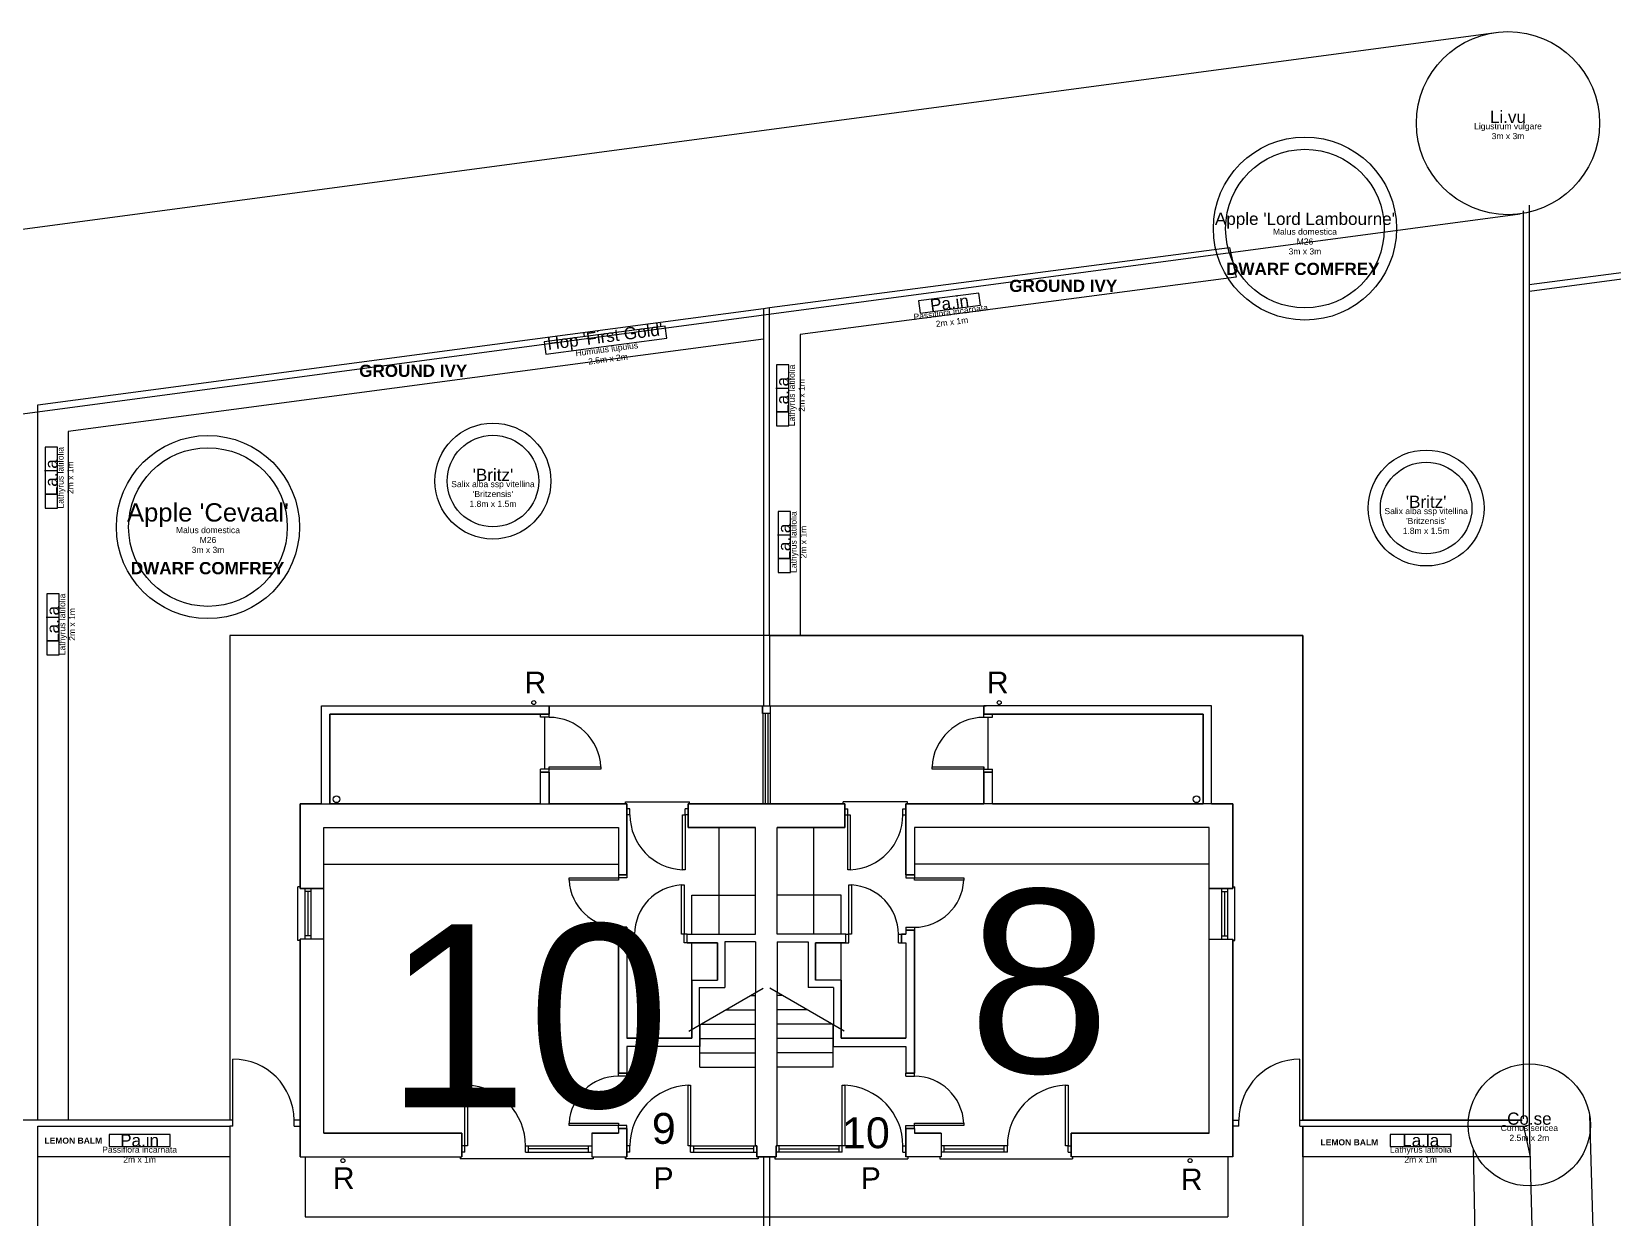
# Model space of a CAD drawing. Header units: metres. Extents: x -1 to 177, y -18 to 89.
# Drawn here: x 68.74 to 94.64, y 62.7 to 82.13 of the extents above; entities that cross this region are included whole.
import ezdxf

# ---------------------------------------------------------------- set-up
doc = ezdxf.new("R2010")
doc.units = ezdxf.units.M
doc.header["$LTSCALE"] = 1016
for name, color, linetype, lineweight, true_color in [('Areas', 30, 'Continuous', 25, 0xff7f00), ('Beds', 32, 'Continuous', 25, 0xb65b03), ('Plant - Climber', 3, 'Continuous', 25, 0x00ff00), ('Plant - Shrub', 96, 'Continuous', 25, 0x008000), ('Plant - Tree', 96, 'Continuous', 25, 0x008000), ('Plant label', 30, 'Continuous', 25, 0xff7f00), ('x_Ground cover', 253, 'Continuous', 25, 0xa0a0a4)]:
    doc.layers.add(name, color=color, linetype=linetype, lineweight=lineweight, true_color=true_color)
doc.layers.add('Plant - Perennial', color=96, linetype='Continuous', true_color=0x008000)
doc.styles.add('textstyle13', font='')
doc.styles.add('textstyle14', font='')
doc.styles.add('textstyle142', font='')
doc.styles.add('textstyle143', font='')
doc.styles.add('textstyle15', font='')
doc.styles.add('textstyle155', font='')
doc.styles.add('textstyle156', font='')
doc.styles.add('textstyle16', font='')
doc.styles.add('textstyle167', font='')
doc.styles.add('textstyle168', font='')
doc.styles.add('textstyle169', font='')
doc.styles.add('textstyle170', font='')
doc.styles.add('textstyle171', font='')
doc.styles.add('textstyle172', font='')
doc.styles.add('textstyle19', font='')
doc.styles.add('textstyle195', font='')
doc.styles.add('textstyle196', font='')
doc.styles.add('textstyle20', font='')
doc.styles.add('textstyle233', font='')
doc.styles.add('textstyle234', font='')
doc.styles.add('textstyle265', font='')
doc.styles.add('textstyle267', font='')
doc.styles.add('textstyle275', font='')
doc.styles.add('textstyle276', font='')
doc.styles.add('textstyle280', font='')
doc.styles.add('textstyle281', font='')
doc.styles.add('textstyle67', font='')
doc.styles.add('textstyle68', font='')
doc.styles.add('textstyle69', font='')
doc.styles.add('textstyle70', font='')
doc.styles.add('textstyle87', font='')
doc.styles.add('textstyle88', font='')
doc.styles.get('textstyle13').set_extended_font_data('Arial')
doc.styles.get('textstyle14').set_extended_font_data('Arial')
doc.styles.get('textstyle142').set_extended_font_data('Arial')
doc.styles.get('textstyle143').set_extended_font_data('Arial')
doc.styles.get('textstyle15').set_extended_font_data('Arial')
doc.styles.get('textstyle155').set_extended_font_data('Arial')
doc.styles.get('textstyle156').set_extended_font_data('Arial')
doc.styles.get('textstyle16').set_extended_font_data('Arial')
doc.styles.get('textstyle167').set_extended_font_data('Arial')
doc.styles.get('textstyle168').set_extended_font_data('Arial')
doc.styles.get('textstyle169').set_extended_font_data('Arial')
doc.styles.get('textstyle170').set_extended_font_data('Arial')
doc.styles.get('textstyle171').set_extended_font_data('Arial')
doc.styles.get('textstyle172').set_extended_font_data('Arial')
doc.styles.get('textstyle19').set_extended_font_data('Arial')
doc.styles.get('textstyle195').set_extended_font_data('Arial')
doc.styles.get('textstyle196').set_extended_font_data('Arial')
doc.styles.get('textstyle20').set_extended_font_data('Arial')
doc.styles.get('textstyle233').set_extended_font_data('Arial')
doc.styles.get('textstyle234').set_extended_font_data('Arial')
doc.styles.get('textstyle265').set_extended_font_data('Arial', bold=True)
doc.styles.get('textstyle267').set_extended_font_data('Arial', bold=True)
doc.styles.get('textstyle275').set_extended_font_data('Arial', bold=True)
doc.styles.get('textstyle276').set_extended_font_data('Arial', bold=True)
doc.styles.get('textstyle280').set_extended_font_data('Arial', bold=True)
doc.styles.get('textstyle281').set_extended_font_data('Arial', bold=True)
doc.styles.get('textstyle67').set_extended_font_data('Arial')
doc.styles.get('textstyle68').set_extended_font_data('Arial')
doc.styles.get('textstyle69').set_extended_font_data('Arial')
doc.styles.get('textstyle70').set_extended_font_data('Arial')
doc.styles.get('textstyle87').set_extended_font_data('Arial')
doc.styles.get('textstyle88').set_extended_font_data('Arial')

# ---------------------------------------------------------------- blocks, each defined once
blk = doc.blocks.new("Shrub - Salix 'Britzensis'")
at = {"layer": 'Plant - Shrub'}
blk.add_circle((0, 0), 0.75, dxfattribs=at)
at = {"layer": 'Plant - Shrub', "insert": (0, 0), "char_height": 0.2, "attachment_point": 8, "line_spacing_factor": 0.971628, "style": 'textstyle88'}
blk.add_mtext("\\c32767;'Britz'", dxfattribs=at)
at = {"layer": 'Plant label', "insert": (0, 0), "char_height": 0.1, "attachment_point": 2, "line_spacing_factor": 0.971628, "style": 'textstyle87'}
blk.add_mtext("\\c32767;Salix alba ssp vitellina \\P'Britzensis'\\P1.8m x 1.5m", dxfattribs=at)
blk = doc.blocks.new('Climber - Lathyrus latifolia')
at = {"layer": 'Plant - Climber', "flags": 128}
blk.add_lwpolyline([(-0.5, 0), (0.5, 0), (0.5, 0.2), (-0.5, 0.2)], close=True, dxfattribs=at)
at = {"layer": 'Plant - Climber', "insert": (0, 0), "char_height": 0.2, "attachment_point": 8, "line_spacing_factor": 0.971628, "style": 'textstyle16'}
blk.add_mtext('\\c32767;La.la', dxfattribs=at)
at = {"layer": 'Plant label', "insert": (0, 0), "char_height": 0.1, "attachment_point": 2, "line_spacing_factor": 0.971628, "style": 'textstyle15'}
blk.add_mtext('\\c32767;Lathyrus latifolia\\P2m x 1m', dxfattribs=at)
blk = doc.blocks.new('Climber - Passiflora incarnata')
at = {"layer": 'Plant - Climber', "flags": 128}
blk.add_lwpolyline([(-0.5, 0), (0.5, 0), (0.5, 0.2), (-0.5, 0.2)], close=True, dxfattribs=at)
at = {"layer": 'Plant - Climber', "insert": (0, 0), "char_height": 0.2, "attachment_point": 8, "line_spacing_factor": 0.971628, "style": 'textstyle20'}
blk.add_mtext('\\c32767;Pa.in', dxfattribs=at)
at = {"layer": 'Plant label', "insert": (0, 0), "char_height": 0.1, "attachment_point": 2, "line_spacing_factor": 0.971628, "style": 'textstyle19'}
blk.add_mtext('\\c32767;Passiflora incarnata\\P2m x 1m', dxfattribs=at)
blk = doc.blocks.new('Climber - Humulus lupulus')
at = {"layer": 'Plant - Climber', "flags": 128}
blk.add_lwpolyline([(-1, 0), (1, 0), (1, 0.2), (-1, 0.2)], close=True, dxfattribs=at)
at = {"layer": 'Plant - Climber', "insert": (0, 0), "char_height": 0.2, "attachment_point": 8, "line_spacing_factor": 0.971628, "style": 'textstyle14'}
blk.add_mtext("\\c32767;Hop 'First Gold'", dxfattribs=at)
at = {"layer": 'Plant label', "insert": (0, 0), "char_height": 0.1, "attachment_point": 2, "line_spacing_factor": 0.971628, "style": 'textstyle13'}
blk.add_mtext('\\c32767;Humulus lupulus\\P2.5m x 2m', dxfattribs=at)
blk = doc.blocks.new('Shrub - Cornus sericea')
at = {"layer": 'Plant - Shrub'}
blk.add_circle((0, 0), 1, dxfattribs=at)
at = {"layer": 'Plant - Shrub', "insert": (0, 0), "char_height": 0.2, "attachment_point": 8, "line_spacing_factor": 0.971628, "style": 'textstyle68'}
blk.add_mtext('\\c32767;Co.se', dxfattribs=at)
at = {"layer": 'Plant label', "insert": (0, 0), "char_height": 0.1, "attachment_point": 2, "line_spacing_factor": 0.971628, "style": 'textstyle67'}
blk.add_mtext('\\c32767;Cornus sericea\\P2.5m x 2m', dxfattribs=at)
blk = doc.blocks.new('Shrub - Ligustrum vulgare')
at = {"layer": 'Plant - Shrub'}
blk.add_circle((0, 0), 1.5, dxfattribs=at)
at = {"layer": 'Plant - Shrub', "insert": (0, 0), "char_height": 0.2, "attachment_point": 8, "line_spacing_factor": 0.971628, "style": 'textstyle70'}
blk.add_mtext('\\c32767;Li.vu', dxfattribs=at)
at = {"layer": 'Plant label', "insert": (0, 0), "char_height": 0.1, "attachment_point": 2, "line_spacing_factor": 0.971628, "style": 'textstyle69'}
blk.add_mtext('\\c32767;Ligustrum vulgare\\P3m x 3m', dxfattribs=at)

msp = doc.modelspace()

# ---------------------------------------------------------------- linework, layer by layer
at = {"layer": 'Areas'}
for p, q in [((93.274, 77.983), (113.091, 80.604)), ((93.28, 77.876), (111.98, 80.356)), ((93.277, 64.212), (93.277, 79.283)), ((93.177, 79.191), (93.177, 64.314)), ((80.727, 77.591), (80.827, 77.605)), ((80.727, 77.591), (80.727, 71.081)), ((71.986, 72.231), (71.986, 64.29)), ((80.727, 72.231), (71.986, 72.231)), ((89.568, 72.231), (71.986, 72.231)), ((71.986, 72.231), (71.986, 64.29)), ((80.827, 72.231), (80.827, 71.081)), ((80.827, 72.231), (89.568, 72.231)), ((89.568, 72.231), (89.568, 64.29)), ((89.568, 64.29), (89.568, 72.231)), ((73.485, 71.081), (77.215, 71.081)), ((73.485, 69.472), (73.485, 71.081)), ((73.485, 71.081), (77.215, 71.081)), ((73.485, 69.472), (73.485, 71.081)), ((77.215, 70.956), (77.215, 71.081)), ((77.215, 70.956), (77.215, 71.081)), ((77.215, 71.081), (84.377, 71.081)), ((77.215, 70.941), (77.215, 71.081)), ((77.215, 70.956), (77.215, 71.081)), ((77.215, 70.956), (77.215, 71.081)), ((77.215, 71.081), (84.377, 71.081)), ((77.215, 70.941), (77.215, 71.081)), ((80.714, 71.081), (80.839, 71.081)), ((80.714, 70.956), (80.714, 71.081)), ((80.839, 71.081), (80.839, 70.956)), ((88.07, 71.081), (84.34, 71.081)), ((84.34, 70.956), (84.34, 71.081)), ((84.34, 70.956), (84.34, 71.081)), ((84.34, 70.941), (84.34, 71.081)), ((88.07, 71.081), (84.34, 71.081)), ((84.34, 70.956), (84.34, 71.081)), ((84.34, 70.956), (84.34, 71.081)), ((84.34, 70.941), (84.34, 71.081)), ((88.07, 69.472), (88.07, 71.081)), ((88.07, 69.472), (88.07, 71.081)), ((73.625, 70.941), (77.215, 70.941)), ((73.625, 69.472), (73.625, 70.941)), ((73.625, 70.941), (77.215, 70.941)), ((73.625, 69.472), (73.625, 70.941)), ((77.215, 70.941), (77.075, 70.941)), ((77.075, 70.891), (77.075, 70.941)), ((77.215, 70.941), (77.075, 70.941)), ((77.075, 70.891), (77.075, 70.941)), ((77.215, 70.891), (77.075, 70.891)), ((77.215, 70.891), (77.075, 70.891)), ((77.145, 70.04), (77.145, 70.891)), ((77.145, 70.04), (77.145, 70.891)), ((77.215, 70.891), (77.215, 70.941)), ((77.215, 70.891), (77.215, 70.941)), ((80.839, 70.956), (80.714, 70.956)), ((80.715, 70.956), (80.715, 69.472)), ((80.715, 70.956), (80.715, 69.472)), ((80.755, 70.956), (80.755, 69.472)), ((80.755, 70.956), (80.755, 69.472)), ((80.8, 70.956), (80.8, 69.472)), ((80.8, 70.956), (80.8, 69.472)), ((80.84, 70.956), (80.84, 69.472)), ((80.84, 70.956), (80.84, 69.472)), ((84.34, 70.891), (84.34, 70.941)), ((84.34, 70.941), (84.48, 70.941)), ((87.93, 70.941), (84.34, 70.941)), ((84.34, 70.891), (84.34, 70.941)), ((84.34, 70.941), (84.48, 70.941)), ((87.93, 70.941), (84.34, 70.941)), ((84.34, 70.891), (84.48, 70.891)), ((84.34, 70.891), (84.48, 70.891)), ((84.41, 70.04), (84.41, 70.891)), ((84.41, 70.04), (84.41, 70.891)), ((84.48, 70.891), (84.48, 70.941)), ((84.48, 70.891), (84.48, 70.941)), ((87.93, 69.472), (87.93, 70.941)), ((87.93, 69.472), (87.93, 70.941)), ((77.215, 70.04), (77.075, 70.04)), ((77.075, 69.472), (77.075, 70.04)), ((77.215, 70.04), (77.075, 70.04)), ((77.075, 69.472), (77.075, 70.04)), ((77.215, 69.99), (77.075, 69.99)), ((77.215, 69.99), (77.075, 69.99)), ((77.215, 69.472), (77.215, 70.08)), ((77.215, 69.472), (77.215, 70.08)), ((84.34, 69.472), (84.34, 70.08)), ((84.34, 69.472), (84.34, 70.08)), ((84.34, 70.04), (84.48, 70.04)), ((84.34, 70.04), (84.48, 70.04)), ((84.34, 69.99), (84.48, 69.99)), ((84.34, 69.99), (84.48, 69.99)), ((84.48, 69.472), (84.48, 70.04)), ((84.48, 69.472), (84.48, 70.04)), ((73.136, 69.472), (78.491, 69.472)), ((73.136, 68.088), (73.136, 69.472)), ((73.136, 69.472), (78.491, 69.472)), ((73.136, 68.088), (73.136, 69.472)), ((77.075, 69.472), (73.625, 69.472)), ((77.075, 69.472), (73.625, 69.472)), ((78.466, 69.507), (79.518, 69.507)), ((78.466, 69.472), (78.466, 69.507)), ((78.466, 69.507), (79.518, 69.507)), ((78.466, 69.472), (78.466, 69.507)), ((78.491, 69.472), (78.491, 68.311)), ((78.491, 69.472), (78.491, 68.311)), ((82.061, 69.472), (79.493, 69.472)), ((79.493, 69.472), (79.493, 69.085)), ((79.493, 69.472), (82.061, 69.472)), ((82.061, 69.472), (79.493, 69.472)), ((79.493, 69.472), (79.493, 69.085)), ((79.493, 69.472), (82.061, 69.472)), ((79.518, 69.472), (79.518, 69.507)), ((79.518, 69.472), (79.518, 69.507)), ((82.036, 69.472), (82.036, 69.507)), ((83.088, 69.507), (82.036, 69.507)), ((82.036, 69.472), (82.036, 69.507)), ((83.088, 69.507), (82.036, 69.507)), ((82.061, 69.472), (82.061, 69.085)), ((82.061, 69.472), (82.061, 69.085)), ((88.418, 69.472), (83.063, 69.472)), ((83.063, 69.472), (83.063, 68.311)), ((88.418, 69.472), (83.063, 69.472)), ((83.063, 69.472), (83.063, 68.311)), ((83.088, 69.472), (83.088, 69.507)), ((83.088, 69.472), (83.088, 69.507)), ((84.48, 69.472), (87.93, 69.472)), ((84.48, 69.472), (87.93, 69.472)), ((88.418, 68.088), (88.418, 69.472)), ((88.418, 68.088), (88.418, 69.472)), ((78.541, 69.394), (78.491, 69.394)), ((78.541, 69.394), (78.491, 69.394)), ((78.541, 69.294), (78.491, 69.294)), ((78.541, 69.294), (78.491, 69.294)), ((78.541, 69.294), (78.541, 69.394)), ((78.541, 69.294), (78.541, 69.394)), ((79.493, 69.394), (79.443, 69.394)), ((79.443, 69.294), (79.443, 69.394)), ((79.493, 69.394), (79.443, 69.394)), ((79.443, 69.294), (79.443, 69.394)), ((79.493, 69.294), (79.443, 69.294)), ((79.493, 69.294), (79.443, 69.294)), ((82.061, 69.394), (82.111, 69.394)), ((82.061, 69.394), (82.111, 69.394)), ((82.061, 69.294), (82.111, 69.294)), ((82.061, 69.294), (82.111, 69.294)), ((82.111, 69.294), (82.111, 69.394)), ((82.111, 69.294), (82.111, 69.394)), ((83.013, 69.394), (83.063, 69.394)), ((83.013, 69.294), (83.013, 69.394)), ((83.013, 69.394), (83.063, 69.394)), ((83.013, 69.294), (83.013, 69.394)), ((83.013, 69.294), (83.063, 69.294)), ((83.013, 69.294), (83.063, 69.294)), ((73.523, 68.088), (73.523, 69.085)), ((73.523, 69.085), (78.353, 69.085)), ((73.523, 68.088), (73.523, 69.085)), ((73.523, 69.085), (78.353, 69.085)), ((78.353, 69.085), (78.353, 68.311)), ((78.353, 69.085), (78.353, 68.311)), ((79.493, 69.085), (80.6, 69.085)), ((79.493, 69.085), (80.6, 69.085)), ((80, 67.335), (80, 69.085)), ((80, 67.335), (80, 69.085)), ((80.6, 67.335), (80.6, 69.085)), ((80.6, 67.335), (80.6, 69.085)), ((80.954, 67.335), (80.954, 69.085)), ((82.061, 69.085), (80.954, 69.085)), ((80.954, 67.335), (80.954, 69.085)), ((82.061, 69.085), (80.954, 69.085)), ((81.554, 67.335), (81.554, 69.085)), ((81.554, 67.335), (81.554, 69.085)), ((88.031, 69.085), (83.201, 69.085)), ((83.201, 69.085), (83.201, 68.311)), ((88.031, 69.085), (83.201, 69.085)), ((83.201, 69.085), (83.201, 68.311)), ((88.031, 68.088), (88.031, 69.085)), ((88.031, 68.088), (88.031, 69.085)), ((73.523, 68.485), (78.353, 68.485)), ((73.523, 68.485), (78.353, 68.485)), ((88.031, 68.485), (83.201, 68.485)), ((88.031, 68.485), (83.201, 68.485)), ((78.491, 68.311), (78.353, 68.311)), ((78.353, 68.311), (78.353, 68.261)), ((78.491, 68.311), (78.353, 68.311)), ((78.353, 68.311), (78.353, 68.261)), ((78.491, 68.261), (78.353, 68.261)), ((78.491, 68.261), (78.353, 68.261)), ((78.491, 68.311), (78.491, 68.261)), ((78.491, 68.311), (78.491, 68.261)), ((83.063, 68.311), (83.201, 68.311)), ((83.063, 68.311), (83.063, 68.261)), ((83.063, 68.311), (83.201, 68.311)), ((83.063, 68.311), (83.063, 68.261)), ((83.063, 68.261), (83.201, 68.261)), ((83.063, 68.261), (83.201, 68.261)), ((83.201, 68.311), (83.201, 68.261)), ((83.201, 68.311), (83.201, 68.261)), ((73.101, 67.233), (73.101, 68.113)), ((73.136, 68.113), (73.101, 68.113)), ((73.101, 67.233), (73.101, 68.113)), ((73.136, 68.113), (73.101, 68.113)), ((73.523, 68.088), (73.136, 68.088)), ((73.523, 68.088), (73.136, 68.088)), ((73.216, 67.258), (73.216, 68.088)), ((73.216, 67.258), (73.216, 68.088)), ((73.316, 68.038), (73.216, 68.038)), ((73.316, 68.038), (73.216, 68.038)), ((73.266, 67.308), (73.266, 68.038)), ((73.266, 67.308), (73.266, 68.038)), ((73.316, 67.258), (73.316, 68.088)), ((73.316, 67.258), (73.316, 68.088)), ((73.523, 67.258), (73.523, 68.088)), ((73.523, 67.258), (73.523, 68.088)), ((79.553, 67.335), (79.553, 67.977)), ((79.553, 67.335), (79.553, 67.977)), ((79.554, 67.977), (80.6, 67.977)), ((79.554, 67.977), (80.6, 67.977)), ((82, 67.977), (80.954, 67.977)), ((82, 67.977), (80.954, 67.977)), ((82.001, 67.335), (82.001, 67.977)), ((82.001, 67.335), (82.001, 67.977)), ((88.031, 67.258), (88.031, 68.088)), ((88.031, 68.088), (88.418, 68.088)), ((88.031, 67.258), (88.031, 68.088)), ((88.031, 68.088), (88.418, 68.088)), ((88.238, 67.258), (88.238, 68.088)), ((88.238, 67.258), (88.238, 68.088)), ((88.238, 68.038), (88.338, 68.038)), ((88.238, 68.038), (88.338, 68.038)), ((88.288, 67.308), (88.288, 68.038)), ((88.288, 67.308), (88.288, 68.038)), ((88.338, 67.258), (88.338, 68.088)), ((88.338, 67.258), (88.338, 68.088)), ((88.418, 68.113), (88.453, 68.113)), ((88.418, 68.113), (88.453, 68.113)), ((88.453, 67.233), (88.453, 68.113)), ((88.453, 67.233), (88.453, 68.113)), ((78.353, 67.451), (78.353, 67.401)), ((78.491, 67.451), (78.353, 67.451)), ((78.353, 67.451), (78.353, 67.401)), ((78.353, 67.451), (78.353, 67.401)), ((78.491, 67.451), (78.353, 67.451)), ((78.353, 67.451), (78.353, 67.401)), ((78.353, 67.401), (78.491, 67.401)), ((78.353, 67.401), (78.353, 65.061)), ((78.491, 67.401), (78.353, 67.401)), ((78.353, 67.401), (78.491, 67.401)), ((78.353, 67.401), (78.353, 65.061)), ((78.491, 67.401), (78.353, 67.401)), ((78.491, 67.451), (78.491, 67.401)), ((78.491, 67.451), (78.491, 67.401)), ((78.491, 67.401), (78.491, 67.335)), ((78.491, 67.401), (78.491, 67.335)), ((83.063, 67.451), (83.201, 67.451)), ((83.063, 67.451), (83.063, 67.401)), ((83.063, 67.451), (83.201, 67.451)), ((83.063, 67.451), (83.063, 67.401)), ((83.201, 67.401), (83.063, 67.401)), ((83.063, 67.401), (83.063, 67.335)), ((83.063, 67.401), (83.201, 67.401)), ((83.201, 67.401), (83.063, 67.401)), ((83.063, 67.401), (83.063, 67.335)), ((83.063, 67.401), (83.201, 67.401)), ((83.201, 67.451), (83.201, 67.401)), ((83.201, 67.451), (83.201, 67.401)), ((83.201, 67.451), (83.201, 67.401)), ((83.201, 67.451), (83.201, 67.401)), ((83.201, 67.401), (83.201, 65.061)), ((83.201, 67.401), (83.201, 65.061)), ((73.136, 67.233), (73.101, 67.233)), ((73.136, 67.233), (73.101, 67.233)), ((73.136, 63.69), (73.136, 67.258)), ((73.523, 67.258), (73.136, 67.258)), ((73.136, 63.69), (73.136, 67.258)), ((73.523, 67.258), (73.136, 67.258)), ((73.316, 67.308), (73.216, 67.308)), ((73.316, 67.308), (73.216, 67.308)), ((73.523, 64.077), (73.523, 67.258)), ((73.523, 64.077), (73.523, 67.258)), ((78.567, 67.335), (78.491, 67.335)), ((78.567, 67.335), (78.491, 67.335)), ((78.491, 67.197), (78.491, 65.635)), ((78.567, 67.197), (78.491, 67.197)), ((78.491, 67.197), (78.491, 65.635)), ((78.567, 67.197), (78.491, 67.197)), ((78.567, 67.335), (78.567, 67.197)), ((78.567, 67.197), (78.567, 67.335)), ((78.617, 67.335), (78.567, 67.335)), ((78.617, 67.335), (78.567, 67.335)), ((78.567, 67.335), (78.567, 67.197)), ((78.567, 67.197), (78.567, 67.335)), ((78.617, 67.335), (78.567, 67.335)), ((78.617, 67.335), (78.567, 67.335)), ((78.617, 67.197), (78.567, 67.197)), ((78.617, 67.197), (78.567, 67.197)), ((78.617, 67.197), (78.617, 67.335)), ((78.617, 67.197), (78.617, 67.335)), ((79.477, 67.335), (79.427, 67.335)), ((79.427, 67.197), (79.427, 67.335)), ((79.477, 67.335), (79.427, 67.335)), ((79.427, 67.197), (79.427, 67.335)), ((79.477, 67.197), (79.427, 67.197)), ((79.477, 67.197), (79.427, 67.197)), ((79.477, 67.197), (79.477, 67.335)), ((79.477, 67.335), (80.6, 67.335)), ((79.477, 67.197), (79.477, 67.335)), ((79.477, 67.335), (80.6, 67.335)), ((79.477, 67.197), (79.973, 67.197)), ((79.477, 67.197), (79.973, 67.197)), ((79.553, 66.585), (79.553, 67.197)), ((79.553, 66.585), (79.553, 67.197)), ((79.973, 67.197), (79.973, 66.585)), ((79.973, 67.197), (79.973, 66.585)), ((80.6, 67.212), (80.096, 67.212)), ((80.096, 67.212), (80.096, 66.462)), ((80.6, 67.212), (80.096, 67.212)), ((80.096, 67.212), (80.096, 66.462)), ((80.6, 67.212), (80.6, 66.383)), ((80.6, 67.212), (80.6, 66.383)), ((82.078, 67.335), (80.954, 67.335)), ((82.078, 67.335), (80.954, 67.335)), ((80.954, 67.212), (81.458, 67.212)), ((80.954, 67.212), (80.954, 66.383)), ((80.954, 67.212), (81.458, 67.212)), ((80.954, 67.212), (80.954, 66.383)), ((81.458, 67.212), (81.458, 66.462)), ((81.458, 67.212), (81.458, 66.462)), ((82.078, 67.197), (81.581, 67.197)), ((81.581, 67.197), (81.581, 66.585)), ((82.078, 67.197), (81.581, 67.197)), ((81.581, 67.197), (81.581, 66.585)), ((82.001, 66.585), (82.001, 67.197)), ((82.001, 66.585), (82.001, 67.197)), ((82.078, 67.197), (82.078, 67.335)), ((82.078, 67.335), (82.128, 67.335)), ((82.078, 67.197), (82.078, 67.335)), ((82.078, 67.335), (82.128, 67.335)), ((82.078, 67.197), (82.128, 67.197)), ((82.078, 67.197), (82.128, 67.197)), ((82.128, 67.197), (82.128, 67.335)), ((82.128, 67.197), (82.128, 67.335)), ((82.938, 67.335), (82.988, 67.335)), ((82.938, 67.197), (82.938, 67.335)), ((82.938, 67.335), (82.988, 67.335)), ((82.938, 67.335), (82.988, 67.335)), ((82.938, 67.197), (82.938, 67.335)), ((82.938, 67.335), (82.988, 67.335)), ((82.938, 67.197), (82.988, 67.197)), ((82.938, 67.197), (82.988, 67.197)), ((82.988, 67.335), (82.988, 67.197)), ((82.988, 67.197), (82.988, 67.335)), ((82.988, 67.335), (83.063, 67.335)), ((82.988, 67.335), (82.988, 67.197)), ((82.988, 67.197), (82.988, 67.335)), ((82.988, 67.335), (83.063, 67.335)), ((82.988, 67.197), (83.063, 67.197)), ((82.988, 67.197), (83.063, 67.197)), ((83.063, 67.197), (83.063, 65.635)), ((83.063, 67.197), (83.063, 65.635)), ((88.031, 64.077), (88.031, 67.258)), ((88.031, 67.258), (88.418, 67.258)), ((88.031, 64.077), (88.031, 67.258)), ((88.031, 67.258), (88.418, 67.258)), ((88.238, 67.308), (88.338, 67.308)), ((88.238, 67.308), (88.338, 67.308)), ((88.418, 63.69), (88.418, 67.258)), ((88.418, 63.69), (88.418, 67.258)), ((88.418, 67.233), (88.453, 67.233)), ((88.418, 67.233), (88.453, 67.233)), ((79.553, 66.585), (79.553, 65.635)), ((79.553, 66.585), (79.973, 66.585)), ((79.553, 66.585), (79.553, 65.635)), ((79.553, 66.585), (79.973, 66.585)), ((82.001, 66.585), (81.581, 66.585)), ((82.001, 66.585), (81.581, 66.585)), ((82.001, 66.585), (82.001, 65.635)), ((82.001, 66.585), (82.001, 65.635)), ((79.504, 65.75), (80.722, 66.454)), ((79.504, 65.75), (80.722, 66.454)), ((79.676, 66.462), (80.096, 66.462)), ((79.676, 66.462), (79.676, 65.85)), ((79.676, 66.462), (80.096, 66.462)), ((79.676, 66.462), (79.676, 65.85)), ((80.512, 66.332), (80.6, 66.332)), ((80.512, 66.332), (80.6, 66.332)), ((80.6, 63.868), (80.6, 66.383)), ((80.6, 63.868), (80.6, 66.383)), ((82.051, 65.75), (80.833, 66.454)), ((82.051, 65.75), (80.833, 66.454)), ((80.954, 63.868), (80.954, 66.383)), ((80.954, 63.868), (80.954, 66.383)), ((81.043, 66.332), (80.954, 66.332)), ((81.043, 66.332), (80.954, 66.332)), ((81.878, 66.462), (81.458, 66.462)), ((81.878, 66.462), (81.458, 66.462)), ((81.878, 66.462), (81.878, 65.85)), ((81.878, 66.462), (81.878, 65.85)), ((80.105, 66.097), (80.6, 66.097)), ((80.105, 66.097), (80.6, 66.097)), ((81.45, 66.097), (80.954, 66.097)), ((81.45, 66.097), (80.954, 66.097)), ((79.684, 65.497), (79.684, 65.854)), ((79.684, 65.497), (79.684, 65.854)), ((79.698, 65.862), (80.6, 65.862)), ((79.698, 65.862), (80.6, 65.862)), ((81.857, 65.862), (80.954, 65.862)), ((81.857, 65.862), (80.954, 65.862)), ((81.87, 65.497), (81.87, 65.854)), ((81.87, 65.497), (81.87, 65.854)), ((79.553, 65.635), (78.491, 65.635)), ((79.553, 65.635), (78.491, 65.635)), ((79.684, 65.627), (80.6, 65.627)), ((79.684, 65.627), (80.6, 65.627)), ((81.87, 65.627), (80.954, 65.627)), ((81.87, 65.627), (80.954, 65.627)), ((82.001, 65.635), (83.063, 65.635)), ((82.001, 65.635), (83.063, 65.635)), ((72.036, 64.29), (72.036, 65.29)), ((79.684, 65.497), (78.491, 65.497)), ((78.491, 65.497), (78.491, 65.061)), ((79.684, 65.497), (78.491, 65.497)), ((78.491, 65.497), (78.491, 65.061)), ((79.684, 65.157), (79.684, 65.497)), ((79.684, 65.157), (79.684, 65.497)), ((79.684, 65.392), (80.6, 65.392)), ((79.684, 65.392), (80.6, 65.392)), ((81.87, 65.392), (80.954, 65.392)), ((81.87, 65.392), (80.954, 65.392)), ((81.87, 65.497), (83.063, 65.497)), ((81.87, 65.157), (81.87, 65.497)), ((81.87, 65.497), (83.063, 65.497)), ((81.87, 65.157), (81.87, 65.497)), ((83.063, 65.497), (83.063, 65.061)), ((83.063, 65.497), (83.063, 65.061)), ((89.519, 64.29), (89.519, 65.29)), ((78.491, 65.061), (78.353, 65.061)), ((78.353, 65.061), (78.491, 65.061)), ((78.353, 65.011), (78.353, 65.061)), ((78.353, 65.011), (78.353, 65.061)), ((78.491, 65.061), (78.353, 65.061)), ((78.353, 65.061), (78.491, 65.061)), ((78.353, 65.011), (78.353, 65.061)), ((78.353, 65.011), (78.353, 65.061)), ((78.491, 65.011), (78.491, 65.061)), ((78.491, 65.011), (78.491, 65.061)), ((79.684, 65.157), (80.6, 65.157)), ((79.684, 65.157), (80.6, 65.157)), ((81.87, 65.157), (80.954, 65.157)), ((81.87, 65.157), (80.954, 65.157)), ((83.063, 65.061), (83.201, 65.061)), ((83.201, 65.061), (83.063, 65.061)), ((83.063, 65.011), (83.063, 65.061)), ((83.063, 65.061), (83.201, 65.061)), ((83.201, 65.061), (83.063, 65.061)), ((83.063, 65.011), (83.063, 65.061)), ((83.201, 65.011), (83.201, 65.061)), ((83.201, 65.011), (83.201, 65.061)), ((83.201, 65.011), (83.201, 65.061)), ((83.201, 65.011), (83.201, 65.061)), ((78.491, 65.011), (78.353, 65.011)), ((78.491, 65.011), (78.353, 65.011)), ((83.063, 65.011), (83.201, 65.011)), ((83.063, 65.011), (83.201, 65.011)), ((71.986, 64.29), (65.586, 64.29)), ((72.036, 64.29), (68.836, 64.29)), ((72.036, 64.19), (72.036, 64.29)), ((73.136, 64.29), (73.036, 64.29)), ((73.036, 64.19), (73.036, 64.29)), ((88.419, 64.29), (88.519, 64.29)), ((88.519, 64.19), (88.519, 64.29)), ((89.519, 64.29), (93.157, 64.29)), ((89.519, 64.19), (89.519, 64.29)), ((93.157, 64.29), (89.568, 64.29)), ((68.836, 54.28), (68.836, 64.19)), ((72.036, 64.19), (71.986, 64.19)), ((71.986, 64.19), (71.986, 60.94)), ((73.036, 64.19), (73.136, 64.19)), ((73.523, 64.077), (75.786, 64.077)), ((73.523, 64.077), (75.786, 64.077)), ((75.786, 64.077), (75.786, 63.69)), ((75.786, 64.077), (75.786, 63.69)), ((77.913, 64.077), (77.913, 63.69)), ((77.913, 64.077), (78.353, 64.077)), ((77.913, 64.077), (77.913, 63.69)), ((77.913, 64.077), (78.353, 64.077)), ((78.353, 64.151), (78.353, 64.201)), ((78.491, 64.201), (78.353, 64.201)), ((78.353, 64.151), (78.353, 64.201)), ((78.491, 64.201), (78.353, 64.201)), ((78.353, 64.151), (78.491, 64.151)), ((78.353, 64.151), (78.353, 64.077)), ((78.353, 64.151), (78.491, 64.151)), ((78.353, 64.151), (78.353, 64.077)), ((78.491, 64.151), (78.491, 64.201)), ((78.491, 64.151), (78.491, 64.201)), ((78.491, 64.151), (78.491, 63.69)), ((78.491, 64.151), (78.491, 63.69)), ((83.063, 64.201), (83.201, 64.201)), ((83.063, 64.151), (83.063, 64.201)), ((83.063, 64.201), (83.201, 64.201)), ((83.063, 64.151), (83.063, 64.201)), ((83.063, 64.151), (83.063, 63.69)), ((83.201, 64.151), (83.063, 64.151)), ((83.063, 64.151), (83.063, 63.69)), ((83.201, 64.151), (83.063, 64.151)), ((83.201, 64.151), (83.201, 64.201)), ((83.201, 64.151), (83.201, 64.201)), ((83.201, 64.151), (83.201, 64.077)), ((83.201, 64.151), (83.201, 64.077)), ((83.641, 64.077), (83.201, 64.077)), ((83.641, 64.077), (83.201, 64.077)), ((83.641, 64.077), (83.641, 63.69)), ((83.641, 64.077), (83.641, 63.69)), ((88.031, 64.077), (85.768, 64.077)), ((85.768, 64.077), (85.768, 63.69)), ((88.031, 64.077), (85.768, 64.077)), ((85.768, 64.077), (85.768, 63.69)), ((88.519, 64.19), (88.419, 64.19)), ((89.519, 64.19), (89.568, 64.19)), ((89.568, 64.19), (89.568, 60.94)), ((93.179, 64.19), (93.277, 64.212)), ((93.179, 64.19), (93.277, 64.212)), ((93.528, 55.179), (93.277, 64.212)), ((75.836, 63.868), (75.786, 63.868)), ((75.836, 63.868), (75.786, 63.868)), ((75.836, 63.768), (75.786, 63.768)), ((75.836, 63.768), (75.786, 63.768)), ((75.836, 63.768), (75.836, 63.868)), ((75.836, 63.768), (75.836, 63.868)), ((76.83, 63.868), (77.913, 63.868)), ((76.83, 63.768), (76.83, 63.868)), ((76.83, 63.868), (77.913, 63.868)), ((76.83, 63.768), (76.83, 63.868)), ((76.83, 63.768), (77.913, 63.768)), ((76.83, 63.768), (77.913, 63.768)), ((76.88, 63.768), (76.88, 63.868)), ((76.88, 63.768), (76.88, 63.868)), ((77.863, 63.818), (76.88, 63.818)), ((77.863, 63.818), (76.88, 63.818)), ((77.863, 63.768), (77.863, 63.868)), ((77.863, 63.768), (77.863, 63.868)), ((78.541, 63.868), (78.491, 63.868)), ((78.541, 63.868), (78.491, 63.868)), ((78.541, 63.768), (78.491, 63.768)), ((78.541, 63.768), (78.491, 63.768)), ((78.541, 63.768), (78.541, 63.868)), ((78.541, 63.768), (78.541, 63.868)), ((79.535, 63.868), (80.6, 63.868)), ((79.535, 63.768), (79.535, 63.868)), ((79.535, 63.868), (80.6, 63.868)), ((79.535, 63.768), (79.535, 63.868)), ((79.535, 63.768), (80.618, 63.768)), ((79.535, 63.768), (80.618, 63.768)), ((79.585, 63.768), (79.585, 63.868)), ((79.585, 63.768), (79.585, 63.868)), ((80.568, 63.818), (79.585, 63.818)), ((80.568, 63.818), (79.585, 63.818)), ((80.568, 63.768), (80.568, 63.868)), ((80.568, 63.768), (80.568, 63.868)), ((80.6, 63.868), (80.618, 63.868)), ((80.6, 63.868), (80.618, 63.868)), ((80.618, 63.868), (80.618, 63.69)), ((80.618, 63.868), (80.618, 63.69)), ((80.936, 63.868), (80.936, 63.69)), ((80.954, 63.868), (80.936, 63.868)), ((80.936, 63.868), (80.936, 63.69)), ((80.954, 63.868), (80.936, 63.868)), ((82.019, 63.768), (80.936, 63.768)), ((82.019, 63.768), (80.936, 63.768)), ((82.019, 63.868), (80.954, 63.868)), ((82.019, 63.868), (80.954, 63.868)), ((80.986, 63.768), (80.986, 63.868)), ((80.986, 63.768), (80.986, 63.868)), ((80.986, 63.818), (81.969, 63.818)), ((80.986, 63.818), (81.969, 63.818)), ((81.969, 63.768), (81.969, 63.868)), ((81.969, 63.768), (81.969, 63.868)), ((82.019, 63.768), (82.019, 63.868)), ((82.019, 63.768), (82.019, 63.868)), ((83.013, 63.768), (83.013, 63.868)), ((83.013, 63.868), (83.063, 63.868)), ((83.013, 63.768), (83.013, 63.868)), ((83.013, 63.868), (83.063, 63.868)), ((83.013, 63.768), (83.063, 63.768)), ((83.013, 63.768), (83.063, 63.768)), ((84.724, 63.868), (83.641, 63.868)), ((84.724, 63.868), (83.641, 63.868)), ((84.724, 63.768), (83.641, 63.768)), ((84.724, 63.768), (83.641, 63.768)), ((83.691, 63.768), (83.691, 63.868)), ((83.691, 63.768), (83.691, 63.868)), ((83.691, 63.818), (84.674, 63.818)), ((83.691, 63.818), (84.674, 63.818)), ((84.674, 63.768), (84.674, 63.868)), ((84.674, 63.768), (84.674, 63.868)), ((84.724, 63.768), (84.724, 63.868)), ((84.724, 63.768), (84.724, 63.868)), ((85.718, 63.768), (85.718, 63.868)), ((85.718, 63.868), (85.768, 63.868)), ((85.718, 63.768), (85.718, 63.868)), ((85.718, 63.868), (85.768, 63.868)), ((85.718, 63.768), (85.768, 63.768)), ((85.718, 63.768), (85.768, 63.768)), ((68.836, 54.33), (68.836, 63.69)), ((73.136, 63.69), (75.786, 63.69)), ((73.136, 63.69), (75.786, 63.69)), ((73.216, 63.69), (73.216, 62.703)), ((73.216, 63.69), (73.216, 62.703)), ((75.761, 63.69), (75.761, 63.655)), ((75.761, 63.69), (75.761, 63.655)), ((77.938, 63.655), (75.761, 63.655)), ((77.938, 63.655), (75.761, 63.655)), ((77.913, 63.69), (78.491, 63.69)), ((77.913, 63.69), (78.491, 63.69)), ((77.938, 63.69), (77.938, 63.655)), ((77.938, 63.69), (77.938, 63.655)), ((78.462, 63.69), (78.462, 63.655)), ((78.462, 63.69), (78.462, 63.655)), ((80.639, 63.655), (78.462, 63.655)), ((80.639, 63.655), (78.462, 63.655)), ((80.618, 63.69), (80.936, 63.69)), ((80.936, 63.69), (80.618, 63.69)), ((80.618, 63.69), (80.936, 63.69)), ((80.936, 63.69), (80.618, 63.69)), ((80.639, 63.69), (80.639, 63.655)), ((80.639, 63.69), (80.639, 63.655)), ((80.727, 63.69), (80.727, 59.33)), ((80.827, 63.69), (80.827, 59.33)), ((80.916, 63.69), (80.916, 63.655)), ((80.916, 63.69), (80.916, 63.655)), ((80.916, 63.655), (83.093, 63.655)), ((80.916, 63.655), (83.093, 63.655)), ((83.641, 63.69), (83.063, 63.69)), ((83.641, 63.69), (83.063, 63.69)), ((83.093, 63.69), (83.093, 63.655)), ((83.093, 63.69), (83.093, 63.655)), ((83.616, 63.69), (83.616, 63.655)), ((83.616, 63.69), (83.616, 63.655)), ((83.616, 63.655), (85.793, 63.655)), ((83.616, 63.655), (85.793, 63.655)), ((88.418, 63.69), (85.768, 63.69)), ((88.418, 63.69), (85.768, 63.69)), ((85.793, 63.69), (85.793, 63.655)), ((85.793, 63.69), (85.793, 63.655)), ((88.338, 63.69), (88.338, 62.703)), ((88.338, 63.69), (88.338, 62.703)), ((73.216, 62.703), (88.338, 62.703)), ((73.216, 62.703), (88.338, 62.703))]:
    msp.add_line(p, q, dxfattribs=at)
at = {"layer": 'Areas', "flags": 128}
for points in [[(73.485, 69.472), (73.485, 71.081), (77.215, 71.081), (77.215, 70.941), (73.625, 70.941), (73.625, 69.472)], [(73.485, 69.472), (73.485, 71.081), (77.215, 71.081), (77.215, 70.941), (73.625, 70.941), (73.625, 69.472)], [(80.777, 70.956), (80.715, 70.956), (80.715, 71.081), (80.777, 71.081)], [(80.777, 70.956), (80.715, 70.956), (80.715, 71.081), (80.777, 71.081)], [(88.07, 69.472), (88.07, 71.081), (84.34, 71.081), (84.34, 70.941), (87.93, 70.941), (87.93, 69.472)], [(88.07, 69.472), (88.07, 71.081), (84.34, 71.081), (84.34, 70.941), (87.93, 70.941), (87.93, 69.472)], [(77.075, 69.472), (77.075, 69.99), (77.215, 69.99), (77.215, 69.472)], [(77.075, 69.472), (77.075, 69.99), (77.215, 69.99), (77.215, 69.472)], [(84.48, 69.472), (84.48, 69.99), (84.34, 69.99), (84.34, 69.472)], [(84.48, 69.472), (84.48, 69.99), (84.34, 69.99), (84.34, 69.472)], [(73.485, 69.472), (73.136, 69.472), (73.136, 68.088), (73.523, 68.088), (73.523, 69.085), (78.353, 69.085), (78.353, 68.311), (78.491, 68.311), (78.491, 69.472), (77.215, 69.472), (77.215, 69.472)], [(73.485, 69.472), (73.136, 69.472), (73.136, 68.088), (73.523, 68.088), (73.523, 69.085), (78.353, 69.085), (78.353, 68.311), (78.491, 68.311), (78.491, 69.472), (77.215, 69.472), (77.215, 69.472)], [(79.684, 65.854), (79.684, 65.497), (78.491, 65.497), (78.491, 65.061), (78.353, 65.061), (78.353, 67.401), (78.491, 67.401), (78.491, 67.335), (78.567, 67.335), (78.567, 67.197), (78.491, 67.197), (78.491, 65.635), (79.553, 65.635), (79.553, 66.585), (79.973, 66.585), (79.973, 67.197), (79.477, 67.197), (79.477, 67.335), (80.6, 67.335), (80.6, 69.085), (79.493, 69.085), (79.493, 69.472)], [(79.684, 65.854), (79.684, 65.497), (78.491, 65.497), (78.491, 65.061), (78.353, 65.061), (78.353, 67.401), (78.491, 67.401), (78.491, 67.335), (78.567, 67.335), (78.567, 67.197), (78.491, 67.197), (78.491, 65.635), (79.553, 65.635), (79.553, 66.585), (79.973, 66.585), (79.973, 67.197), (79.477, 67.197), (79.477, 67.335), (80.6, 67.335), (80.6, 69.085), (79.493, 69.085), (79.493, 69.472)], [(81.87, 65.854), (81.87, 65.497), (83.063, 65.497), (83.063, 65.061), (83.201, 65.061), (83.201, 67.401), (83.063, 67.401), (83.063, 67.335), (82.988, 67.335), (82.988, 67.197), (83.063, 67.197), (83.063, 65.635), (82.001, 65.635), (82.001, 66.585), (81.581, 66.585), (81.581, 67.197), (82.078, 67.197), (82.078, 67.335), (80.954, 67.335), (80.954, 69.085), (82.061, 69.085), (82.061, 69.472)], [(81.87, 65.854), (81.87, 65.497), (83.063, 65.497), (83.063, 65.061), (83.201, 65.061), (83.201, 67.401), (83.063, 67.401), (83.063, 67.335), (82.988, 67.335), (82.988, 67.197), (83.063, 67.197), (83.063, 65.635), (82.001, 65.635), (82.001, 66.585), (81.581, 66.585), (81.581, 67.197), (82.078, 67.197), (82.078, 67.335), (80.954, 67.335), (80.954, 69.085), (82.061, 69.085), (82.061, 69.472)], [(88.07, 69.472), (88.418, 69.472), (88.418, 68.088), (88.031, 68.088), (88.031, 69.085), (83.201, 69.085), (83.201, 68.311), (83.063, 68.311), (83.063, 69.472), (84.339, 69.472)], [(88.07, 69.472), (88.418, 69.472), (88.418, 68.088), (88.031, 68.088), (88.031, 69.085), (83.201, 69.085), (83.201, 68.311), (83.063, 68.311), (83.063, 69.472), (84.339, 69.472)], [(80.618, 63.69), (80.618, 63.868), (80.6, 63.868), (80.6, 66.383)], [(80.618, 63.69), (80.618, 63.868), (80.6, 63.868), (80.6, 66.383)], [(80.936, 63.69), (80.936, 63.868), (80.954, 63.868), (80.954, 66.383)], [(80.936, 63.69), (80.936, 63.868), (80.954, 63.868), (80.954, 66.383)]]:
    msp.add_lwpolyline(points, dxfattribs=at)
for points in [[(77.215, 70.08), (78.064, 70.08), (78.064, 70.04), (77.215, 70.04)], [(77.215, 70.08), (78.064, 70.08), (78.064, 70.04), (77.215, 70.04)], [(83.491, 70.08), (84.34, 70.08), (84.34, 70.04), (83.491, 70.04)], [(83.491, 70.08), (84.34, 70.08), (84.34, 70.04), (83.491, 70.04)], [(79.403, 69.294), (79.443, 69.294), (79.443, 68.393), (79.403, 68.393)], [(79.403, 69.294), (79.443, 69.294), (79.443, 68.393), (79.403, 68.393)], [(82.111, 69.294), (82.151, 69.294), (82.151, 68.393), (82.111, 68.393)], [(82.111, 69.294), (82.151, 69.294), (82.151, 68.393), (82.111, 68.393)], [(77.544, 68.261), (78.353, 68.261), (78.353, 68.221), (77.544, 68.221)], [(77.544, 68.261), (78.353, 68.261), (78.353, 68.221), (77.544, 68.221)], [(77.544, 68.261), (78.353, 68.261), (78.353, 68.221), (77.544, 68.221)], [(77.544, 68.261), (78.353, 68.261), (78.353, 68.221), (77.544, 68.221)], [(79.387, 68.144), (79.427, 68.144), (79.427, 67.335), (79.387, 67.335)], [(79.387, 68.144), (79.427, 68.144), (79.427, 67.335), (79.387, 67.335)], [(79.387, 68.144), (79.427, 68.144), (79.427, 67.335), (79.387, 67.335)], [(79.387, 68.144), (79.427, 68.144), (79.427, 67.335), (79.387, 67.335)], [(82.128, 68.144), (82.168, 68.144), (82.168, 67.335), (82.128, 67.335)], [(82.128, 68.144), (82.168, 68.144), (82.168, 67.335), (82.128, 67.335)], [(82.128, 68.144), (82.168, 68.144), (82.168, 67.335), (82.128, 67.335)], [(82.128, 68.144), (82.168, 68.144), (82.168, 67.335), (82.128, 67.335)], [(83.201, 68.261), (84.01, 68.261), (84.01, 68.221), (83.201, 68.221)], [(83.201, 68.261), (84.01, 68.261), (84.01, 68.221), (83.201, 68.221)], [(83.201, 68.261), (84.01, 68.261), (84.01, 68.221), (83.201, 68.221)], [(83.201, 68.261), (84.01, 68.261), (84.01, 68.221), (83.201, 68.221)], [(73.523, 67.258), (73.136, 67.258), (73.136, 63.69), (75.786, 63.69), (75.786, 64.077), (73.523, 64.077)], [(73.523, 67.258), (73.136, 67.258), (73.136, 63.69), (75.786, 63.69), (75.786, 64.077), (73.523, 64.077)], [(88.031, 67.258), (88.418, 67.258), (88.418, 63.69), (85.768, 63.69), (85.768, 64.077), (88.031, 64.077)], [(88.031, 67.258), (88.418, 67.258), (88.418, 63.69), (85.768, 63.69), (85.768, 64.077), (88.031, 64.077)], [(75.836, 64.861), (75.876, 64.861), (75.876, 63.868), (75.836, 63.868)], [(75.836, 64.861), (75.876, 64.861), (75.876, 63.868), (75.836, 63.868)], [(79.495, 64.861), (79.535, 64.861), (79.535, 63.868), (79.495, 63.868)], [(79.495, 64.861), (79.535, 64.861), (79.535, 63.868), (79.495, 63.868)], [(82.019, 64.861), (82.059, 64.861), (82.059, 63.868), (82.019, 63.868)], [(82.019, 64.861), (82.059, 64.861), (82.059, 63.868), (82.019, 63.868)], [(85.678, 64.861), (85.718, 64.861), (85.718, 63.868), (85.678, 63.868)], [(85.678, 64.861), (85.718, 64.861), (85.718, 63.868), (85.678, 63.868)], [(77.544, 64.241), (78.353, 64.241), (78.353, 64.201), (77.544, 64.201)], [(77.544, 64.241), (78.353, 64.241), (78.353, 64.201), (77.544, 64.201)], [(77.544, 64.241), (78.353, 64.241), (78.353, 64.201), (77.544, 64.201)], [(77.544, 64.241), (78.353, 64.241), (78.353, 64.201), (77.544, 64.201)], [(83.201, 64.241), (84.01, 64.241), (84.01, 64.201), (83.201, 64.201)], [(83.201, 64.241), (84.01, 64.241), (84.01, 64.201), (83.201, 64.201)], [(83.201, 64.241), (84.01, 64.241), (84.01, 64.201), (83.201, 64.201)], [(83.201, 64.241), (84.01, 64.241), (84.01, 64.201), (83.201, 64.201)], [(78.491, 63.69), (78.491, 64.151), (78.353, 64.151), (78.353, 64.077), (77.913, 64.077), (77.913, 63.69)], [(78.491, 63.69), (78.491, 64.151), (78.353, 64.151), (78.353, 64.077), (77.913, 64.077), (77.913, 63.69)], [(83.063, 63.69), (83.063, 64.151), (83.201, 64.151), (83.201, 64.077), (83.641, 64.077), (83.641, 63.69)], [(83.063, 63.69), (83.063, 64.151), (83.201, 64.151), (83.201, 64.077), (83.641, 64.077), (83.641, 63.69)]]:
    msp.add_lwpolyline(points, close=True, dxfattribs=at)
at = {"layer": 'Areas'}
for centre, radius in [((76.965, 71.133), 0.0325), ((76.965, 71.133), 0.0325), ((84.59, 71.133), 0.0325), ((84.59, 71.133), 0.0325), ((73.732, 69.548), 0.055), ((73.732, 69.548), 0.055), ((87.823, 69.548), 0.055), ((87.823, 69.548), 0.055), ((73.836, 63.627), 0.0325), ((73.836, 63.627), 0.0325), ((87.718, 63.627), 0.0325), ((87.718, 63.627), 0.0325)]:
    msp.add_circle(centre, radius, dxfattribs=at)
for centre, radius, start, end in [((77.215, 70.04), 0.85, 2.6977, 90), ((77.215, 70.04), 0.85, 2.6977, 90), ((84.34, 70.04), 0.85, 90, 177.3023), ((84.34, 70.04), 0.85, 90, 177.3023), ((79.443, 69.294), 0.902, 180, 267.4583), ((79.443, 69.294), 0.902, 180, 267.4583), ((82.111, 69.294), 0.902, 272.5417, 0), ((82.111, 69.294), 0.902, 272.5417, 0), ((78.353, 68.261), 0.81, 182.8306, 270), ((78.353, 68.261), 0.81, 182.8306, 270), ((78.353, 68.261), 0.81, 182.8306, 270), ((78.353, 68.261), 0.81, 182.8306, 270), ((79.427, 67.335), 0.81, 92.8306, 180), ((79.427, 67.335), 0.81, 92.8306, 180), ((79.427, 67.335), 0.81, 92.8306, 180), ((79.427, 67.335), 0.81, 92.8306, 180), ((82.128, 67.335), 0.81, 0, 87.1694), ((82.128, 67.335), 0.81, 0, 87.1694), ((82.128, 67.335), 0.81, 0, 87.1694), ((82.128, 67.335), 0.81, 0, 87.1694), ((83.201, 68.261), 0.81, 270, 357.1694), ((83.201, 68.261), 0.81, 270, 357.1694), ((83.201, 68.261), 0.81, 270, 357.1694), ((83.201, 68.261), 0.81, 270, 357.1694), ((72.036, 64.29), 1, 0, 90), ((89.519, 64.29), 1, 90, 180), ((75.836, 63.868), 0.994, 0, 87.6937), ((75.836, 63.868), 0.994, 0, 87.6937), ((78.353, 64.201), 0.81, 90, 177.1694), ((78.353, 64.201), 0.81, 90, 177.1694), ((78.353, 64.201), 0.81, 90, 177.1694), ((78.353, 64.201), 0.81, 90, 177.1694), ((79.535, 63.868), 0.994, 92.3063, 180), ((79.535, 63.868), 0.994, 92.3063, 180), ((82.019, 63.868), 0.994, 0, 87.6937), ((82.019, 63.868), 0.994, 0, 87.6937), ((83.201, 64.201), 0.81, 2.8306, 90), ((83.201, 64.201), 0.81, 2.8306, 90), ((83.201, 64.201), 0.81, 2.8306, 90), ((83.201, 64.201), 0.81, 2.8306, 90), ((85.718, 63.868), 0.994, 92.3063, 180), ((85.718, 63.868), 0.994, 92.3063, 180)]:
    msp.add_arc(centre, radius, start, end, dxfattribs=at)
at = {"layer": 'Beds'}
msp.add_line((90.1, 63.7), (90.1, 63.69), dxfattribs=at)
at = {"layer": 'Beds', "flags": 128}
for points in [[(88.366, 78.588), (88.474, 78.102), (81.327, 77.167), (81.327, 72.231), (80.827, 72.231), (80.827, 77.605)], [(80.727, 77.591), (80.727, 77.087), (69.336, 75.575), (69.336, 64.29), (68.836, 64.29), (68.836, 76.013)], [(68.836, 64.19), (71.986, 64.19), (71.986, 63.69), (68.836, 63.69)], [(93.179, 64.19), (93.29, 63.69), (89.568, 63.69), (89.568, 64.19)]]:
    msp.add_lwpolyline(points, close=True, dxfattribs=at)
at = {"layer": 'Beds'}
for centre, radius in [((89.6, 78.9), 1.3), ((76.295, 74.763), 0.95), ((71.626, 74.009), 1.3), ((91.586, 74.321), 0.95)]:
    msp.add_circle(centre, radius, dxfattribs=at)
at = {"layer": 'Plant - Shrub'}
for p, q in [((45.663, 75.829), (92.728, 82.115)), ((46.06, 72.855), (93.125, 79.141)), ((94.263, 64.376), (94.528, 55.179)), ((92.356, 63.822), (92.528, 55.179))]:
    msp.add_line(p, q, dxfattribs=at)
at = {"layer": 'Plant - Tree'}
for centre in [(89.6, 78.9), (71.626, 74.009)]:
    msp.add_circle(centre, 1.5, dxfattribs=at)

# ---------------------------------------------------------------- block references
at = {"layer": 'Plant - Climber'}
for name, p, rotation in [('Climber - Passiflora incarnata', (83.789, 77.58), 7.442707000000001), ('Climber - Humulus lupulus', (78.153, 76.973), 7.442707000000001), ('Climber - Lathyrus latifolia', (81.142, 76.166), 90), ('Climber - Lathyrus latifolia', (69.16, 74.817), 90), ('Climber - Lathyrus latifolia', (81.171, 73.762), 90), ('Climber - Lathyrus latifolia', (69.188, 72.413), 90)]:
    msp.add_blockref(name, p, dxfattribs=dict(at, rotation=rotation))
for name, p in [('Climber - Passiflora incarnata', (70.506, 63.857)), ('Climber - Lathyrus latifolia', (91.497, 63.857))]:
    msp.add_blockref(name, p, dxfattribs=at)
at = {"layer": 'Plant - Shrub'}
for name, p in [('Shrub - Ligustrum vulgare', (92.927, 80.628)), ("Shrub - Salix 'Britzensis'", (76.295, 74.763)), ("Shrub - Salix 'Britzensis'", (91.586, 74.321)), ('Shrub - Cornus sericea', (93.277, 64.212))]:
    msp.add_blockref(name, p, dxfattribs=at)

# ---------------------------------------------------------------- texts
at = {"layer": 'Areas', "char_height": 0.354, "attachment_point": 1, "line_spacing_factor": 0.971628}
for s, insert, style in [('R', (76.811, 71.64), 'textstyle167'), ('R', (84.387, 71.64), 'textstyle172'), ('R', (73.671, 63.518), 'textstyle168'), ('P', (78.926, 63.518), 'textstyle170'), ('P', (82.321, 63.517), 'textstyle171'), ('R', (87.566, 63.497), 'textstyle169')]:
    msp.add_mtext(s, dxfattribs=dict(at, insert=insert, style=style))
at = {"layer": 'Areas', "color": 6, "true_color": 0xff00ff, "attachment_point": 1, "line_spacing_factor": 0.967741}
for s, insert, char_height, style in [('9', (78.899, 64.407), 0.505, 'textstyle195'), ('10', (82.014, 64.335), 0.5051, 'textstyle196')]:
    msp.add_mtext(s, dxfattribs=dict(at, insert=insert, char_height=char_height, style=style))
at = {"layer": 'Plant - Perennial', "color": 6, "true_color": 0xff00ff, "char_height": 3, "width": 0.427, "attachment_point": 1, "line_spacing_factor": 0.971628}
for s, insert, style in [('8', (84.08, 68.067), 'textstyle233'), ('10', (74.534, 67.499), 'textstyle234')]:
    msp.add_mtext(s, dxfattribs=dict(at, insert=insert, style=style))
at = {"layer": 'Plant - Tree', "attachment_point": 8, "line_spacing_factor": 0.971628}
for s, insert, char_height, style in [("\\c32767;Apple 'Lord Lambourne'", (89.6, 78.9), 0.2, 'textstyle156'), ("\\c32767;Apple 'Cevaal'", (71.626, 74.009), 0.3, 'textstyle155')]:
    msp.add_mtext(s, dxfattribs=dict(at, insert=insert, char_height=char_height, style=style))
at = {"layer": 'Plant label', "char_height": 0.1, "attachment_point": 2, "line_spacing_factor": 0.971628}
for insert, style in [((89.6, 78.9), 'textstyle143'), ((71.626, 74.009), 'textstyle142')]:
    msp.add_mtext('\\c32767;Malus domestica\\PM26\\P3m x 3m', dxfattribs=dict(at, insert=insert, style=style))
at = {"layer": 'x_Ground cover', "line_spacing_factor": 0.971628}
for s, insert, char_height, attachment_point, style in [('DWARF COMFREY', (89.565, 78.137), 0.2, 8, 'textstyle267'), ('GROUND IVY', (85.64, 77.859), 0.2, 8, 'textstyle276'), ('GROUND IVY', (74.989, 76.467), 0.2, 8, 'textstyle275'), ('DWARF COMFREY', (71.62, 73.233), 0.2, 8, 'textstyle265'), ('LEMON BALM', (69.419, 64.004), 0.1, 2, 'textstyle280'), ('LEMON BALM', (90.328, 63.977), 0.1, 2, 'textstyle281')]:
    msp.add_mtext(s, dxfattribs=dict(at, insert=insert, char_height=char_height, attachment_point=attachment_point, style=style))

doc.saveas('drawing.dxf')
